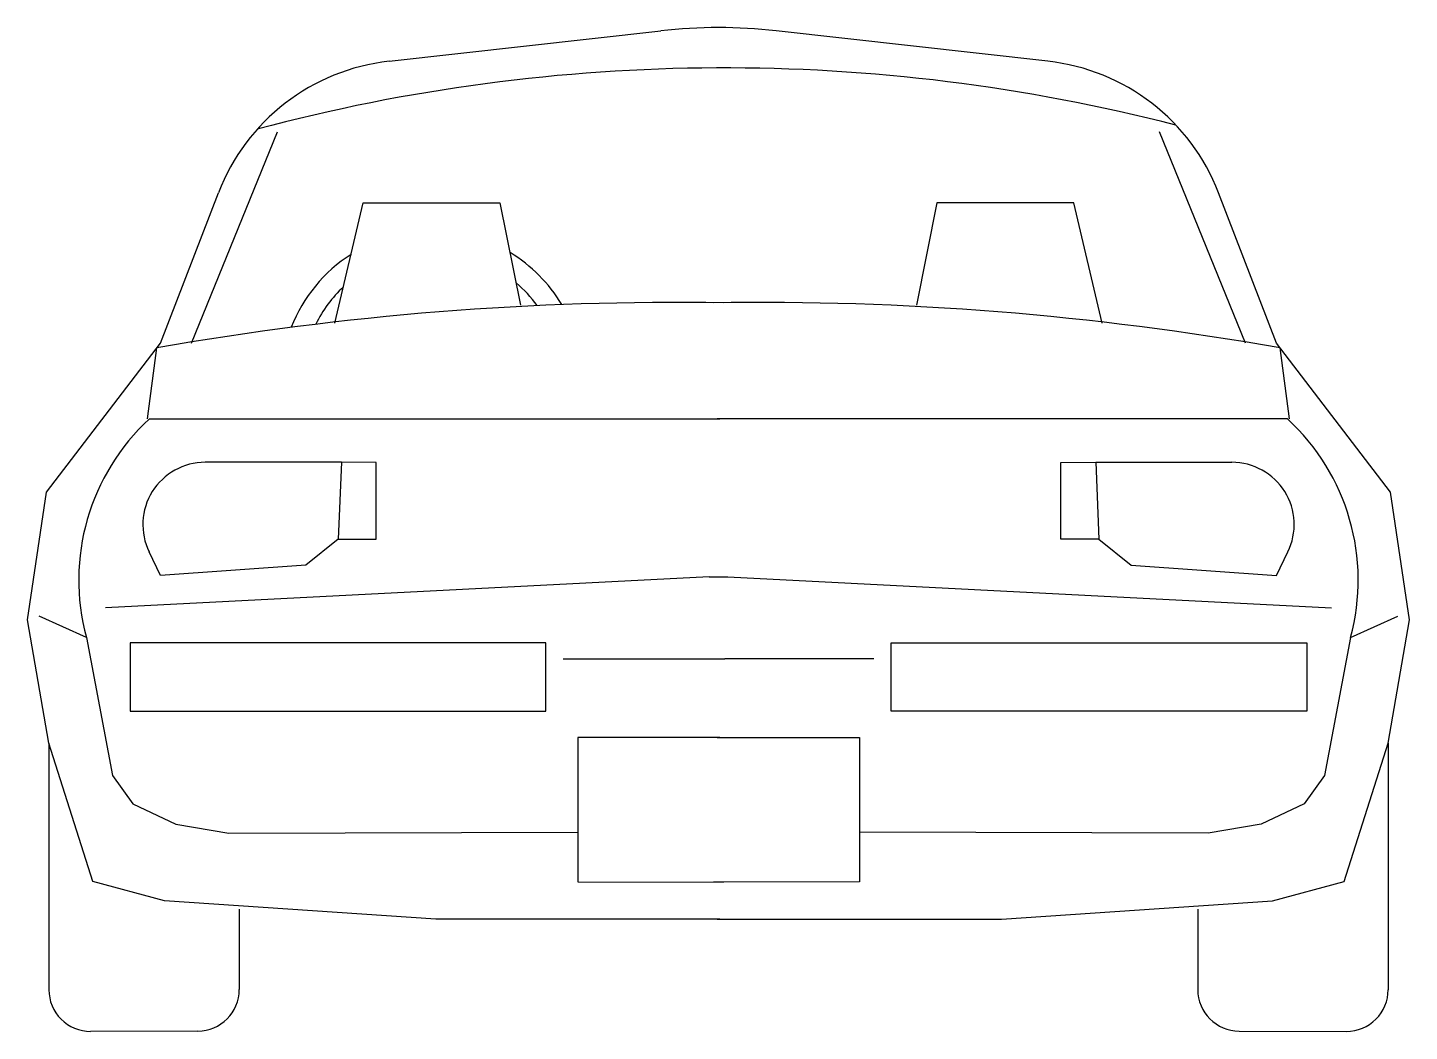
# Model space of a CAD drawing. Header units: metres. Extents: x -0.8 to 0.8, y 0 to 1.16.
import ezdxf

# ---------------------------------------------------------------- set-up
doc = ezdxf.new("R2010")
doc.units = ezdxf.units.M

msp = doc.modelspace()

# ---------------------------------------------------------------- linework, layer by layer
for p, q in [((-0.3831, 1.1195), (-0.0691, 1.1547)), ((0.3784, 1.1195), (0.0644, 1.1547)), ((-0.6113, 0.7938), (-0.5121, 1.0381)), ((0.6066, 0.7938), (0.5074, 1.0381)), ((-0.6473, 0.7938), (-0.5803, 0.9674)), ((0.6426, 0.7938), (0.5756, 0.9674)), ((-0.4457, 0.8167), (-0.4129, 0.9558)), ((-0.4129, 0.9558), (-0.2549, 0.9558)), ((-0.2549, 0.9558), (-0.231, 0.8375)), ((0.2501, 0.9558), (0.2263, 0.8375)), ((0.4082, 0.9558), (0.2501, 0.9558)), ((0.441, 0.8167), (0.4082, 0.9558)), ((-0.7788, 0.6212), (-0.6473, 0.7938)), ((-0.6622, 0.7063), (-0.6514, 0.7881)), ((0.7741, 0.6212), (0.6426, 0.7938)), ((0.6575, 0.7063), (0.6467, 0.7881)), ((-0.6598, 0.706), (-0.0009, 0.706)), ((0.6551, 0.706), (-0.0038, 0.706)), ((-0.4382, 0.6559), (-0.5956, 0.6559)), ((-0.4382, 0.6559), (-0.4417, 0.5669)), ((-0.3979, 0.6558), (-0.4382, 0.6559)), ((-0.3979, 0.5669), (-0.3979, 0.6558)), ((0.3931, 0.6558), (0.4335, 0.6559)), ((0.3931, 0.5669), (0.3931, 0.6558)), ((0.4335, 0.6559), (0.437, 0.5669)), ((0.4335, 0.6559), (0.5909, 0.6559)), ((-0.8007, 0.474), (-0.7788, 0.6212)), ((0.796, 0.474), (0.7741, 0.6212)), ((-0.4417, 0.5669), (-0.4794, 0.5369)), ((-0.4417, 0.5669), (-0.3979, 0.5669)), ((0.437, 0.5669), (0.3931, 0.5669)), ((0.437, 0.5669), (0.4747, 0.5369)), ((-0.647, 0.5251), (-0.6603, 0.5523)), ((0.6423, 0.5251), (0.6556, 0.5523)), ((-0.4794, 0.5369), (-0.647, 0.5251)), ((0.4747, 0.5369), (0.6423, 0.5251)), ((-0.013, 0.5235), (-0.7109, 0.4876)), ((-0.013, 0.5235), (0.0083, 0.5235)), ((0.0083, 0.5235), (0.7062, 0.4876)), ((-0.7762, 0.3312), (-0.8007, 0.474)), ((-0.7327, 0.4534), (-0.7874, 0.478)), ((0.728, 0.4534), (0.7826, 0.478)), ((0.7715, 0.3312), (0.796, 0.474)), ((-0.7327, 0.4534), (-0.7028, 0.2937)), ((-0.6824, 0.4472), (-0.6824, 0.3681)), ((-0.6669, 0.4472), (-0.6824, 0.4472)), ((-0.2019, 0.4472), (-0.6669, 0.4472)), ((-0.2019, 0.3681), (-0.2019, 0.4472)), ((0.1972, 0.3681), (0.1972, 0.4472)), ((0.1972, 0.4472), (0.6622, 0.4472)), ((0.6622, 0.4472), (0.6777, 0.4472)), ((0.6777, 0.4472), (0.6777, 0.3681)), ((0.728, 0.4534), (0.6981, 0.2937)), ((-0.1819, 0.4289), (-0.0096, 0.4289)), ((-0.0096, 0.4289), (0.0048, 0.4289)), ((0.1772, 0.4289), (0.0048, 0.4289)), ((-0.6824, 0.3681), (-0.2019, 0.3681)), ((0.6777, 0.3681), (0.1972, 0.3681)), ((-0.0009, 0.3379), (-0.1651, 0.3379)), ((-0.1651, 0.3379), (-0.1651, 0.1708)), ((-0.0038, 0.3379), (0.1604, 0.3379)), ((0.1604, 0.3379), (0.1604, 0.1708)), ((-0.7762, 0.3312), (-0.7762, 0.0461)), ((-0.7254, 0.1715), (-0.7762, 0.3312)), ((0.7206, 0.1715), (0.7715, 0.3312)), ((0.7715, 0.3312), (0.7715, 0.0461)), ((-0.7028, 0.2937), (-0.6791, 0.2613)), ((0.6981, 0.2937), (0.6744, 0.2613)), ((-0.6791, 0.2613), (-0.6294, 0.2376)), ((0.6744, 0.2613), (0.6246, 0.2376)), ((-0.6294, 0.2376), (-0.5683, 0.2272)), ((-0.5683, 0.2272), (-0.1651, 0.2285)), ((0.5636, 0.2272), (0.1604, 0.2285)), ((0.6246, 0.2376), (0.5636, 0.2272)), ((-0.6425, 0.1489), (-0.7254, 0.1715)), ((-0.1651, 0.1708), (0.0035, 0.1704)), ((0.1604, 0.1708), (-0.0082, 0.1704)), ((0.6378, 0.1489), (0.7206, 0.1715)), ((-0.3292, 0.1277), (-0.6425, 0.1489)), ((0.3245, 0.1277), (0.6378, 0.1489)), ((-0.5562, 0.1395), (-0.5562, 0.0464)), ((0.5515, 0.1395), (0.5515, 0.0464)), ((-0.0009, 0.1277), (-0.3292, 0.1277)), ((-0.0038, 0.1277), (0.3245, 0.1277)), ((-0.6041, -0.0016), (-0.7281, -0.0019)), ((0.5993, -0.0016), (0.7233, -0.0019))]:
    msp.add_line(p, q)
for centre, radius, start, end in [((-0.0024, 0.5584), 0.6, 83.6161, 96.3839), ((-0.3564, 0.881), 0.24, 96.3839, 158.9087), ((0.3517, 0.881), 0.24, 21.0913, 83.6161), ((0.0044, -0.9812), 2.093, 75.5603, 104.9454), ((-0.3334, 0.7492), 0.1743, 122.4491, 158.8894), ((-0.3334, 0.7492), 0.1743, 30.7149, 58.8305), ((-0.3334, 0.7492), 0.1499, 35.8439, 49.5745), ((-0.3334, 0.7492), 0.1499, 133.0296, 153.7604), ((-0.0511, -2.6112), 3.4519, 89.0927, 100.0145), ((0.0464, -2.6112), 3.4519, 79.9855, 90.9073), ((-0.4891, 0.5199), 0.2526, 132.5443, 195.2659), ((0.4843, 0.5199), 0.2526, 344.7341, 47.4557), ((-0.5956, 0.5839), 0.072, 90, 206.0179), ((0.5909, 0.5839), 0.072, 333.9821, 90), ((-0.7282, 0.0461), 0.048, 180, 270.1507), ((-0.6042, 0.0464), 0.048, 270.1507, 0), ((0.5995, 0.0464), 0.048, 180, 269.8493), ((0.7235, 0.0461), 0.048, 269.8493, 0)]:
    msp.add_arc(centre, radius, start, end)

doc.saveas('drawing.dxf')
